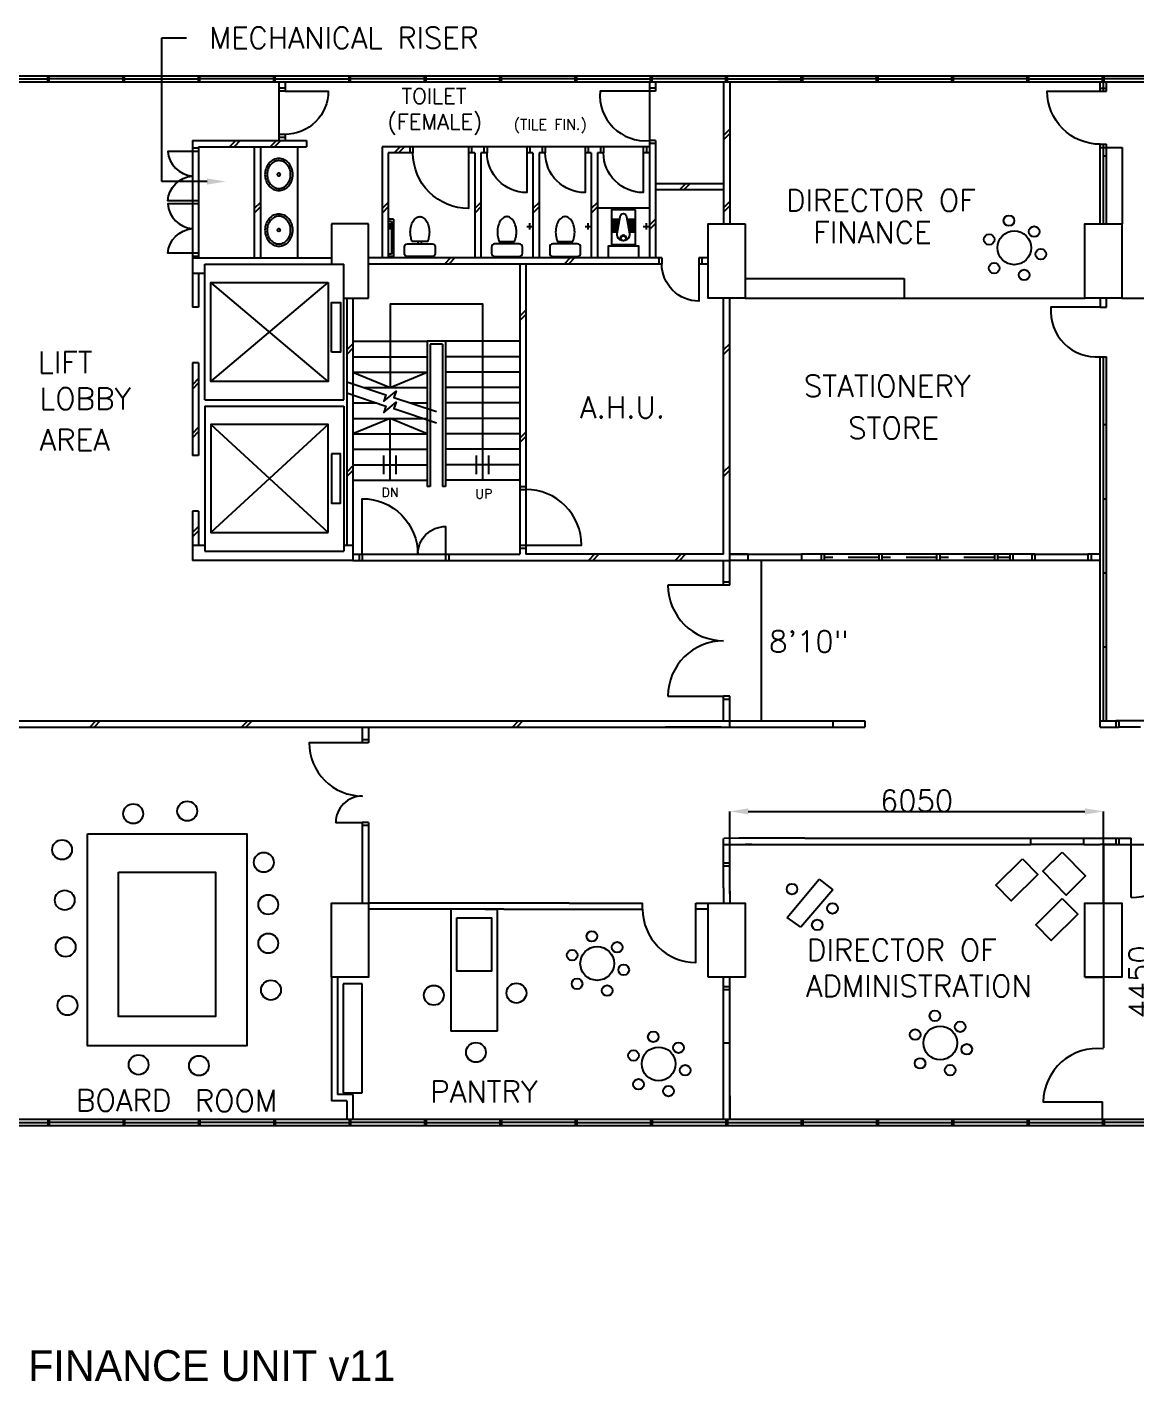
# Model space of a CAD drawing. Extents: x -15146 to 71954, y 124556 to 152492.
# Drawn here: x 26229 to 44179, y 130474 to 152492 of the extents above; entities that cross this region are included whole.
import ezdxf

# ---------------------------------------------------------------- set-up
doc = ezdxf.new("R2010")
doc.units = 0
doc.header["$LTSCALE"] = 2000
doc.header["$MEASUREMENT"] = 0
doc.linetypes.add('HIDDEN', pattern=[0.375, 0.25, -0.125])
doc.layers.get('0').update_dxf_attribs({"linetype": 'CONTINUOUS'})
doc.layers.get('DEFPOINTS').update_dxf_attribs({"linetype": 'CONTINUOUS'})
doc.layers.add('H', color=7, linetype='CONTINUOUS')
doc.styles.add('AMPHIONOUTLINE', font='')
doc.styles.add('ROMANS', font='romans')
doc.styles.get('AMPHIONOUTLINE').set_extended_font_data('AmphionOutline')
doc.dimstyles.get("Standard").update_dxf_attribs({"dimtxt": 0.18, "dimasz": 0.18, "dimexe": 0.18, "dimexo": 0.0625, "dimgap": 0.09, "dimtad": 0, "dimtih": 1, "dimtoh": 1, "dimdec": 4, "dimzin": 0, "dimdsep": 46, "dimtxsty": 'Standard', "dimcen": 0.09, "dimadec": 0, "dimazin": 0, "dimtfac": 1, "dimtdec": 4, "dimtofl": 0, "dimtmove": 0, "dimatfit": 3, "dimfxl": 1, "dimtolj": 1, "dimtzin": 0, "dimarcsym": 0})

# ---------------------------------------------------------------- blocks, each defined once
blk = doc.blocks.new('*D16')
at = {"color": 0, "lineweight": -2}
for p, q in [((37604, 139356), (37604, 139792)), ((37904, 139792), (43354, 139792)), ((43654, 139256), (43654, 139792))]:
    blk.add_line(p, q, dxfattribs=at)
at = {"color": 0}
for points in [[(37904, 139842), (37904, 139742), (37604, 139792)], [(43354, 139842), (43354, 139742), (43654, 139792)]]:
    blk.add_solid(points, dxfattribs=at)
at = {"layer": 'DEFPOINTS', "color": 0}
for p in [(43654, 139792), (37604, 139356), (43654, 139256)]:
    blk.add_point(p, dxfattribs=at)
at = {"color": 0, "insert": (40629, 139964), "char_height": 345, "attachment_point": 5, "style": 'ROMANS'}
blk.add_mtext('\\A1;6050', dxfattribs=at)
blk = doc.blocks.new('*D17')
at = {"color": 0, "lineweight": -2}
for p, q in [((43654, 139256), (44410, 139256)), ((44410, 138956), (44410, 135106)), ((43666, 134806), (44410, 134806))]:
    blk.add_line(p, q, dxfattribs=at)
at = {"color": 0}
for points in [[(44360, 138956), (44460, 138956), (44410, 139256)], [(44360, 135106), (44460, 135106), (44410, 134806)]]:
    blk.add_solid(points, dxfattribs=at)
at = {"layer": 'DEFPOINTS', "color": 0}
for p in [(43654, 139256), (43666, 134806), (44410, 134806)]:
    blk.add_point(p, dxfattribs=at)
at = {"color": 0, "insert": (44237, 137031), "char_height": 345, "attachment_point": 5, "rotation": 90, "style": 'ROMANS'}
blk.add_mtext('\\A1;4450', dxfattribs=at)

msp = doc.modelspace()

# ---------------------------------------------------------------- linework, layer by layer
for p, q in [((43703.8, 150546.4), (43958.7, 150546.4)), ((43958.7, 150546.4), (43958.7, 149306.4)), ((37862.2, 148423.7), (40429, 148423.7)), ((40429, 148423.7), (40429, 148105.9)), ((43953.8, 148106.4), (46478.1, 148106.4)), ((37903.8, 143956.4), (38763.8, 143956.4)), ((38763.8, 143856.4), (37903.8, 143856.4)), ((38114.5, 143851.8), (38114.5, 141260.6)), ((37503.8, 141256.4), (39789.5, 141256.4)), ((37603.8, 141156.4), (39789.5, 141156.4)), ((39280.8, 141156.4), (39280.8, 141256.4)), ((39789.5, 141256.4), (39789.5, 141156.4)), ((37503.8, 138906.4), (37503.8, 139355.3)), ((37753.8, 139356.4), (37507.9, 139355.3)), ((37603.8, 138906.4), (37603.8, 139355.8)), ((37960.2, 139356.4), (37753.8, 139356.4)), ((37960.2, 139256.4), (37853.8, 139256.4)), ((38820.2, 139356.4), (37960.2, 139356.4)), ((42478.2, 139256.4), (42478.2, 139356.4)), ((42478.2, 139356.4), (43338.2, 139356.4)), ((43338.2, 139256.4), (42478.2, 139256.4)), ((43338.2, 139256.4), (43338.2, 139356.4)), ((43338.2, 139356.4), (43903.8, 139356.4)), ((43338.2, 139256.4), (43603.8, 139256.4)), ((43653.8, 138306.4), (43653.8, 139256.4)), ((43703.8, 139256.4), (43653.8, 139256.4)), ((43653.8, 139256.4), (43653.8, 137031.4)), ((43903.8, 139356.4), (44103.8, 139356.4)), ((43903.8, 139256.4), (44103.8, 139256.4)), ((44103.8, 139256.4), (44103.8, 139356.4)), ((37503.8, 138556.4), (37503.8, 138306.4)), ((37603.8, 138500.4), (37603.8, 138306.4)), ((38533.9, 138076.4), (39051.7, 138693.3)), ((39273.6, 138520.6), (38755.8, 137916)), ((39051.7, 138693.3), (39273.6, 138520.6)), ((32783.8, 138306.4), (31753.8, 138306.4)), ((34143.8, 138306.4), (32783.8, 138306.4)), ((35003.8, 138306.4), (34143.8, 138306.4)), ((35003.8, 138306.4), (36193.8, 138306.4)), ((36193.8, 138206.4), (36193.8, 138306.4)), ((37053.8, 138306.4), (37253.8, 138306.4)), ((37053.8, 138206.4), (37053.8, 138306.4)), ((43353.8, 138306.4), (43653.8, 138306.4)), ((43953.8, 138306.4), (43953.8, 137706.4)), ((33087.2, 138207.6), (31764.3, 138207.6)), ((33843.8, 138207.6), (33087.2, 138207.6)), ((33087.2, 138207.6), (33087.2, 136232.4)), ((33643.8, 138207.6), (33843.8, 138207.6)), ((33943.8, 138207.5), (33843.8, 138207.6)), ((33943.8, 138207.5), (35003.8, 138207.1)), ((35003.8, 138207.1), (36193.8, 138206.4)), ((37253.8, 138206.4), (37053.8, 138206.4)), ((38755.8, 137916), (38533.9, 138076.4)), ((31342.8, 137001.6), (31342.8, 135232.7)), ((31650.6, 137001.6), (31342.8, 137001.6)), ((31650.6, 135232.7), (31650.6, 137001.6)), ((43353.8, 137106.4), (43653.8, 137106.4)), ((43653.8, 137106.4), (43653.8, 135962.1)), ((33843.8, 136232.4), (33087.2, 136232.4)), ((37503.8, 135186.4), (37503.8, 136046.4)), ((37603.8, 135186.4), (37603.8, 136046.4)), ((43653.8, 135962.1), (43653.8, 135962.1)), ((31342.8, 135232.7), (31650.6, 135232.7)), ((37603.8, 135186.4), (37603.8, 134806.4)), ((37603.8, 134806.4), (40541.3, 134806.4))]:
    msp.add_line(p, q)
at = {"color": 7}
for p, q in [((36603.8, 141656.4), (37503.8, 141656.4)), ((37503.8, 141256.4), (37503.8, 141656.4)), ((37603.8, 141656.4), (37503.8, 141656.4)), ((37603.8, 141606.4), (37503.8, 141606.4)), ((37603.8, 141156.4), (37603.8, 141656.4)), ((17622, 141256.4), (37503.8, 141256.4)), ((18482, 141156.4), (37603.8, 141156.4)), ((37503.8, 138556.4), (37503.8, 138956.4)), ((37603.8, 138956.4), (37503.8, 138956.4)), ((37603.8, 138456.4), (37603.8, 138956.4)), ((37603.8, 138906.4), (37503.8, 138906.4))]:
    msp.add_line(p, q, dxfattribs=at)
for points in [[(27205.8, 139429.4), (29782.5, 139429.4), (29782.5, 135996.5), (27205.8, 135996.5)], [(42343.9, 139022.8), (42594.1, 138769.2), (42163.2, 138344.2), (41913, 138597.8)], [(42986.8, 139134.2), (43366.8, 138748.9), (43051.9, 138438.3), (42671.8, 138823.5)], [(27709.3, 138807.9), (29279, 138807.9), (29279, 136470), (27709.3, 136470)], [(42988.8, 138382.7), (43239, 138129), (42808.2, 137704), (42557.9, 137957.7)], [(33183.8, 138068.3), (33747.5, 138068.3), (33747.5, 137207), (33183.8, 137207)]]:
    msp.add_lwpolyline(points, close=True)
for centre in [(27945.2, 139754.1), (28820.1, 139797.8), (26793.2, 139171.3), (30059.6, 138967.3), (26837, 138355.3), (30132.5, 138282.5), (26851.5, 137597.7), (30132.5, 137656), (30176.2, 136898.3), (32813.2, 136814.3), (34150.4, 136849.5), (26880.7, 136650.6), (33494.2, 135889.2), (28032.7, 135689), (29009.7, 135674.4)]:
    msp.add_circle(centre, 160.4)
for centre, start, end in [((37503.8, 143456.4), 180, 270), ((37503.8, 141656.4), 90, 180)]:
    msp.add_arc(centre, 900, start, end, dxfattribs=at)
at = {"layer": 'H', "color": 7}
for p, q in [((28407.3, 149993.5), (28407.3, 152318.6)), ((28407.3, 152318.6), (28807.5, 152318.6)), ((-8146.2, 151706.4), (64953.8, 151706.4)), ((-8046.2, 151606.4), (64853.8, 151606.4)), ((25366.3, 151656.4), (26561.3, 151656.4)), ((26561.3, 151606.4), (26561.3, 151706.4)), ((26586.3, 151606.4), (26586.3, 151706.4)), ((27781.3, 151656.4), (26586.3, 151656.4)), ((27781.3, 151606.4), (27781.3, 151706.4)), ((27806.3, 151606.4), (27806.3, 151706.4)), ((27806.3, 151656.4), (29001.3, 151656.4)), ((29001.3, 151606.4), (29001.3, 151706.4)), ((29026.3, 151606.4), (29026.3, 151706.4)), ((30221.3, 151656.4), (29026.3, 151656.4)), ((30221.3, 151606.4), (30221.3, 151706.4)), ((30246.3, 151606.4), (30246.3, 151706.4)), ((30246.3, 151656.4), (31441.3, 151656.4)), ((30303.8, 151606.4), (30303.8, 151456.4)), ((30403.8, 151506.4), (30303.8, 151506.4)), ((30403.8, 151606.4), (30403.8, 151456.4)), ((31441.3, 151606.4), (31441.3, 151706.4)), ((31466.3, 151606.4), (31466.3, 151706.4)), ((32661.3, 151656.4), (31466.3, 151656.4)), ((32661.3, 151606.4), (32661.3, 151706.4)), ((32686.3, 151606.4), (32686.3, 151706.4)), ((32686.3, 151656.4), (33881.3, 151656.4)), ((33881.3, 151606.4), (33881.3, 151706.4)), ((33906.3, 151606.4), (33906.3, 151706.4)), ((35101.3, 151656.4), (33906.3, 151656.4)), ((35101.3, 151606.4), (35101.3, 151706.4)), ((35126.3, 151606.4), (35126.3, 151706.4)), ((35126.3, 151656.4), (36321.3, 151656.4)), ((36303.8, 151606.4), (36303.8, 151456.4)), ((36403.8, 151506.4), (36303.8, 151506.4)), ((36321.3, 151606.4), (36321.3, 151706.4)), ((36346.3, 151606.4), (36346.3, 151706.4)), ((37541.3, 151656.4), (36346.3, 151656.4)), ((36403.8, 151606.4), (36403.8, 151456.4)), ((37503.8, 151606.4), (37503.8, 149306.4)), ((37541.3, 151606.4), (37541.3, 151706.4)), ((37566.3, 151606.4), (37566.3, 151706.4)), ((37566.3, 151656.4), (38761.3, 151656.4)), ((37603.8, 151606.4), (37603.8, 149306.4)), ((38761.3, 151606.4), (38761.3, 151706.4)), ((38786.3, 151606.4), (38786.3, 151706.4)), ((39981.3, 151656.4), (38786.3, 151656.4)), ((39981.3, 151606.4), (39981.3, 151706.4)), ((40006.3, 151606.4), (40006.3, 151706.4)), ((40006.3, 151656.4), (41201.3, 151656.4)), ((41201.3, 151606.4), (41201.3, 151706.4)), ((41226.3, 151606.4), (41226.3, 151706.4)), ((42421.3, 151656.4), (41226.3, 151656.4)), ((42421.3, 151606.4), (42421.3, 151706.4)), ((42446.3, 151606.4), (42446.3, 151706.4)), ((42446.3, 151656.4), (43641.3, 151656.4)), ((43603.8, 151456.4), (43603.8, 151606.4)), ((43603.8, 151506.4), (43703.8, 151506.4)), ((43641.3, 151606.4), (43641.3, 151706.4)), ((43653.8, 151456.4), (43653.8, 151606.4)), ((43666.3, 151606.4), (43666.3, 151706.4)), ((44861.3, 151656.4), (43666.3, 151656.4)), ((43703.8, 151456.4), (43703.8, 151606.4)), ((30303.8, 151456.4), (30303.8, 150756.4)), ((30403.8, 151456.4), (30303.8, 151456.4)), ((36403.8, 151456.4), (36303.8, 151456.4)), ((36303.8, 151456.4), (36303.8, 150656.4)), ((43603.8, 151456.4), (43703.8, 151456.4)), ((37603.8, 150840), (37503.8, 150739.1)), ((28903.8, 150656.4), (30753.8, 150656.4)), ((28903.8, 150656.4), (28903.8, 150481.4)), ((29606.1, 150656.4), (29507, 150556.4)), ((29676.5, 150656.4), (29577.4, 150556.4)), ((30264.4, 150656.4), (30165.3, 150556.4)), ((30334.8, 150656.4), (30235.7, 150556.4)), ((30303.8, 150806.4), (30303.8, 150656.4)), ((30403.8, 150756.4), (30303.8, 150756.4)), ((30403.8, 150706.4), (30303.8, 150706.4)), ((30403.8, 150756.4), (30403.8, 150656.4)), ((30753.8, 150656.4), (30753.8, 150556.4)), ((36403.8, 150656.4), (36303.8, 150656.4)), ((36303.8, 150656.4), (36303.8, 148756.4)), ((36303.8, 150656.4), (36303.8, 148756.4)), ((36403.8, 150656.4), (36403.8, 148756.4)), ((37603.8, 150768.9), (37503.8, 150668)), ((28903.8, 150556.4), (28903.8, 150481.4)), ((29003.8, 150531.4), (28903.8, 150531.4)), ((29003.8, 150481.4), (28903.8, 150481.4)), ((28903.8, 150481.4), (28903.8, 149681.4)), ((29003.8, 150556.4), (30753.8, 150556.4)), ((29003.8, 150556.4), (29003.8, 150481.4)), ((29003.8, 150481.4), (29003.8, 149681.4)), ((29903.8, 150556.4), (29903.8, 148756.4)), ((30003.8, 150556.4), (30003.8, 148756.4)), ((30603.8, 150556.4), (30603.8, 148756.4)), ((32474.8, 150556.4), (31974.8, 150556.4)), ((31974.8, 150556.4), (31974.8, 148756.4)), ((32474.8, 150456.4), (32074.8, 150456.4)), ((32074.8, 150456.4), (32074.8, 148756.4)), ((32269.1, 150556.4), (32170, 150456.4)), ((32339.5, 150556.4), (32240.4, 150456.4)), ((32424.8, 150556.4), (32424.8, 150456.4)), ((33374.8, 150556.4), (32474.8, 150556.4)), ((33374.8, 150556.4), (32474.8, 150556.4)), ((32474.8, 150556.4), (32474.8, 150456.4)), ((33374.8, 150556.4), (33374.8, 150456.4)), ((33674.8, 150556.4), (33374.8, 150556.4)), ((33474.8, 150456.4), (33374.8, 150456.4)), ((33424.8, 150556.4), (33424.8, 150456.4)), ((33474.8, 150456.4), (33474.8, 148756.4)), ((33674.8, 150456.4), (33574.8, 150456.4)), ((33574.8, 150456.4), (33574.8, 148756.4)), ((33624.8, 150556.4), (33624.8, 150456.4)), ((34317.8, 150556.4), (33674.8, 150556.4)), ((33674.8, 150556.4), (33674.8, 150456.4)), ((34317.8, 150556.4), (34317.8, 150456.4)), ((34617.8, 150556.4), (34317.8, 150556.4)), ((34417.8, 150456.4), (34317.8, 150456.4)), ((34367.8, 150556.4), (34367.8, 150456.4)), ((34417.8, 150456.4), (34417.8, 148756.4)), ((34617.8, 150456.4), (34517.8, 150456.4)), ((34517.8, 150456.4), (34517.8, 148756.4)), ((34567.8, 150556.4), (34567.8, 150456.4)), ((35260.8, 150556.4), (34617.8, 150556.4)), ((34617.8, 150556.4), (34617.8, 150456.4)), ((35260.8, 150556.4), (35260.8, 150456.4)), ((35560.8, 150556.4), (35260.8, 150556.4)), ((35360.8, 150456.4), (35260.8, 150456.4)), ((35310.8, 150556.4), (35310.8, 150456.4)), ((35360.8, 150456.4), (35360.8, 148756.4)), ((35560.8, 150456.4), (35460.8, 150456.4)), ((35460.8, 150456.4), (35460.8, 148756.4)), ((35510.8, 150556.4), (35510.8, 150456.4)), ((35560.8, 150556.4), (35560.8, 150456.4)), ((36203.8, 150556.4), (35560.8, 150556.4)), ((36203.8, 150556.4), (36203.8, 150456.4)), ((36303.8, 150556.4), (36203.8, 150556.4)), ((36303.8, 150456.4), (36203.8, 150456.4)), ((36253.8, 150556.4), (36253.8, 150456.4)), ((36403.8, 150606.4), (36303.8, 150606.4)), ((43603.8, 149306.4), (43603.8, 150596.4)), ((43603.8, 150596.4), (43703.8, 150596.4)), ((43603.8, 150546.4), (43703.8, 150546.4)), ((43653.8, 149306.4), (43653.8, 150596.4)), ((43653.8, 150406.4), (43703.8, 150406.4)), ((43703.8, 149306.4), (43703.8, 150596.4)), ((29142.7, 149993.5), (28407.3, 149993.5)), ((37503.8, 149956.4), (36403.8, 149956.4)), ((36887.2, 149956.4), (36788.1, 149856.4)), ((36957.6, 149956.4), (36858.5, 149856.4)), ((37503.8, 149856.4), (36403.8, 149856.4)), ((28903.8, 149681.4), (28903.8, 149631.4)), ((28903.8, 149681.4), (28903.8, 149631.4)), ((28903.8, 149681.4), (28903.8, 149631.4)), ((29003.8, 149681.4), (28903.8, 149681.4)), ((28903.8, 149631.4), (28903.8, 148831.4)), ((29003.8, 149631.4), (28903.8, 149631.4)), ((29003.8, 149681.4), (29003.8, 149631.4)), ((29003.8, 149631.4), (29003.8, 148831.4)), ((30003.8, 149655.1), (29903.8, 149554.2)), ((30003.8, 149584.1), (29903.8, 149483.2)), ((32074.8, 149655.1), (31974.8, 149554.2)), ((32074.8, 149584.1), (31974.8, 149483.2)), ((33574.8, 149655.1), (33474.8, 149554.2)), ((33574.8, 149584.1), (33474.8, 149483.2)), ((34517.8, 149655.1), (34417.8, 149554.2)), ((34517.8, 149584.1), (34417.8, 149483.2)), ((35460.8, 149655.1), (35360.8, 149554.2)), ((35460.8, 149584.1), (35360.8, 149483.2)), ((35460.8, 149566.4), (36303.8, 149566.4)), ((37603.8, 149669.3), (37503.8, 149568.4)), ((37603.8, 149598.2), (37503.8, 149497.3)), ((31153.8, 149306.4), (31153.8, 148656.4)), ((31753.8, 149306.4), (31153.8, 149306.4)), ((31753.8, 148106.4), (31753.8, 149306.4)), ((32159.8, 149381.4), (32074.8, 149381.4)), ((32124.8, 149346.4), (32074.8, 149346.4)), ((32101.8, 149216.4), (32101.8, 149316.4)), ((32124.8, 149346.4), (32124.8, 148816.4)), ((32159.8, 149381.4), (32159.8, 148781.4)), ((34367.8, 149216.4), (34367.8, 149316.4)), ((35310.8, 149216.4), (35310.8, 149316.4)), ((35816.7, 149359.4), (35697.3, 149359.4)), ((35813.3, 149339.4), (35697.3, 149339.4)), ((35810, 149319.4), (35697.3, 149319.4)), ((35806.7, 149299.4), (35697.3, 149299.4)), ((36067.3, 149359.4), (35948, 149359.4)), ((36067.3, 149339.4), (35951.3, 149339.4)), ((36067.3, 149319.4), (35954.7, 149319.4)), ((36067.3, 149299.4), (35958, 149299.4)), ((36253.8, 149216.4), (36253.8, 149316.4)), ((36253.8, 149216.4), (36253.8, 149316.4)), ((36403.8, 149385.4), (36303.8, 149284.5)), ((36403.8, 149314.4), (36303.8, 149213.5)), ((32174.8, 149266.4), (32074.8, 149266.4)), ((34317.8, 149266.4), (34417.8, 149266.4)), ((35260.8, 149266.4), (35360.8, 149266.4)), ((35803.3, 149279.4), (35697.3, 149279.4)), ((35800, 149259.4), (35697.3, 149259.4)), ((35796.7, 149239.4), (35697.3, 149239.4)), ((35793.3, 149219.4), (35697.3, 149219.4)), ((35790, 149199.4), (35697.3, 149199.4)), ((36067.3, 149279.4), (35961.3, 149279.4)), ((36067.3, 149259.4), (35964.7, 149259.4)), ((36067.3, 149239.4), (35968, 149239.4)), ((36067.3, 149219.4), (35971.3, 149219.4)), ((36067.3, 149199.4), (35974.7, 149199.4)), ((36203.8, 149266.4), (36303.8, 149266.4)), ((36203.8, 149266.4), (36303.8, 149266.4)), ((28903.8, 148881.4), (28903.8, 147956.4)), ((28903.8, 148881.4), (28903.8, 147956.4)), ((32561.3, 148981.4), (32561.3, 149024)), ((32611.3, 148981.4), (32611.3, 149024)), ((33971.3, 148981.4), (33971.3, 149024)), ((34021.3, 148981.4), (34021.3, 149024)), ((34914.3, 148981.4), (34914.3, 149024)), ((34964.3, 148981.4), (34964.3, 149024)), ((35857.3, 148973.4), (35857.3, 148953.4)), ((35907.3, 148973.4), (35907.3, 148953.4)), ((29003.8, 148831.4), (28903.8, 148831.4)), ((29003.8, 148781.4), (28903.8, 148781.4)), ((28903.8, 148756.4), (31153.8, 148756.4)), ((29003.8, 148831.4), (29003.8, 148756.4)), ((29103.8, 146456.4), (29103.8, 148656.4)), ((29103.8, 148656.4), (31353.8, 148656.4)), ((31353.8, 146456.4), (31353.8, 148656.4)), ((36503.8, 148756.4), (31753.8, 148756.4)), ((36503.8, 148656.4), (31753.8, 148656.4)), ((32124.8, 148816.4), (32074.8, 148816.4)), ((32159.8, 148781.4), (32074.8, 148781.4)), ((33083.7, 148756.4), (32984.6, 148656.4)), ((33154.1, 148756.4), (33055, 148656.4)), ((34203.8, 148656.4), (34203.8, 145006.4)), ((34303.8, 148656.4), (34303.8, 145006.4)), ((35020.1, 148756.4), (34921, 148656.4)), ((35090.5, 148756.4), (34991.4, 148656.4)), ((36453.8, 148756.4), (36453.8, 148656.4)), ((36503.8, 148756.4), (36503.8, 148656.4)), ((37103.8, 148756.4), (37103.8, 148656.4)), ((37253.8, 148756.4), (37103.8, 148756.4)), ((37253.8, 148656.4), (37103.8, 148656.4)), ((37153.8, 148756.4), (37153.8, 148656.4)), ((28903.8, 148506.4), (29103.8, 148506.4)), ((29003.8, 148506.4), (29003.8, 147956.4)), ((31103.8, 146756.4), (29203.8, 148356.4)), ((29203.8, 146756.4), (31103.8, 148356.4)), ((31353.8, 148106.4), (31753.8, 148106.4)), ((31403.8, 148106.4), (31403.8, 144106.4)), ((31503.8, 148106.4), (31503.8, 143856.4)), ((37503.8, 143956.4), (37503.8, 148106.4)), ((37603.8, 143856.4), (37603.8, 148106.4)), ((43603.8, 148106.4), (43603.8, 147956.4)), ((29003.8, 147956.4), (28903.8, 147956.4)), ((34303.8, 147912.1), (34203.8, 147811.2)), ((34303.8, 147841), (34203.8, 147740.1)), ((31503.8, 147366), (31403.8, 147265.1)), ((31503.8, 147406.4), (32703.8, 147406.4)), ((32703.8, 147406.4), (32703.8, 145056.4)), ((33003.8, 147406.4), (32703.8, 147406.4)), ((32753.8, 147356.4), (32753.8, 145056.4)), ((32953.8, 147356.4), (32753.8, 147356.4)), ((32953.8, 147356.4), (32953.8, 145056.4)), ((33003.8, 147406.4), (33003.8, 145056.4)), ((34203.8, 147406.4), (33003.8, 147406.4)), ((37603.8, 147366), (37503.8, 147265.1)), ((31503.8, 147295), (31403.8, 147194.1)), ((31503.8, 147156.4), (32703.8, 147156.4)), ((34203.8, 147156.4), (33003.8, 147156.4)), ((37603.8, 147295), (37503.8, 147194.1)), ((43603.8, 141156.4), (43603.8, 147156.4)), ((43653.8, 141256.4), (43653.8, 147156.4)), ((43703.8, 141256.4), (43703.8, 147156.4)), ((28903.8, 147056.4), (28903.8, 145556.4)), ((29003.8, 147056.4), (28903.8, 147056.4)), ((29003.8, 147056.4), (29003.8, 145556.4)), ((31503.8, 146906.4), (32703.8, 146906.4)), ((34203.8, 146906.4), (33003.8, 146906.4)), ((29003.8, 146801.5), (28903.8, 146700.6)), ((29003.8, 146730.4), (28903.8, 146629.5)), ((31688.5, 146656.4), (32703.8, 146656.4)), ((34203.8, 146656.4), (33003.8, 146656.4)), ((29103.8, 146456.4), (31353.8, 146456.4)), ((29103.8, 146356.4), (31353.8, 146356.4)), ((29103.8, 146356.4), (29103.8, 144006.4)), ((31353.8, 146356.4), (31353.8, 144006.4)), ((31503.8, 146406.4), (31891.1, 146406.4)), ((32187.1, 146406.4), (32197, 146406.4)), ((32438.9, 146406.4), (32703.8, 146406.4)), ((34203.8, 146406.4), (33003.8, 146406.4)), ((29003.8, 146013.3), (28903.8, 145912.4)), ((29203.8, 146056.4), (31103.8, 144306.4)), ((31103.8, 146056.4), (29203.8, 144306.4)), ((31503.8, 146156.4), (32703.8, 146156.4)), ((34203.8, 146156.4), (33003.8, 146156.4)), ((43653.8, 146056.4), (43703.8, 146056.4)), ((29003.8, 145942.3), (28903.8, 145841.4)), ((31503.8, 145906.4), (32703.8, 145906.4)), ((34203.8, 145906.4), (33003.8, 145906.4)), ((34303.8, 145935.8), (34203.8, 145834.9)), ((34303.8, 145864.8), (34203.8, 145763.9)), ((29003.8, 145556.4), (28903.8, 145556.4)), ((31503.8, 145656.4), (32703.8, 145656.4)), ((32003.8, 145256.4), (32003.8, 145556.4)), ((32203.8, 145256.4), (32203.8, 145556.4)), ((34203.8, 145656.4), (33003.8, 145656.4)), ((33503.8, 145256.4), (33503.8, 145556.4)), ((33703.8, 145256.4), (33703.8, 145556.4)), ((31503.8, 145386.6), (31403.8, 145285.7)), ((31503.8, 145406.4), (32703.8, 145406.4)), ((34203.8, 145406.4), (33003.8, 145406.4)), ((37603.8, 145389.8), (37503.8, 145288.9)), ((31503.8, 145315.6), (31403.8, 145214.7)), ((31503.8, 145156.4), (32703.8, 145156.4)), ((34203.8, 145156.4), (33003.8, 145156.4)), ((37603.8, 145318.8), (37503.8, 145217.9)), ((32753.8, 145056.4), (32703.8, 145056.4)), ((33003.8, 145056.4), (32953.8, 145056.4)), ((34203.8, 145056.4), (34303.8, 145056.4)), ((34203.8, 145006.4), (34303.8, 145006.4)), ((34203.8, 145006.4), (34203.8, 144106.4)), ((34303.8, 145006.4), (34303.8, 144106.4)), ((43653.8, 144856.4), (43703.8, 144856.4)), ((29003.8, 144656.4), (28903.8, 144656.4)), ((28903.8, 144656.4), (28903.8, 143856.4)), ((29003.8, 144656.4), (29003.8, 144106.4)), ((29003.8, 144408.3), (28903.8, 144307.4)), ((29003.8, 144337.2), (28903.8, 144236.3)), ((28903.8, 144106.4), (29103.8, 144106.4)), ((29103.8, 144006.4), (31353.8, 144006.4)), ((31353.8, 144106.4), (31503.8, 144106.4)), ((34203.8, 144106.4), (34303.8, 144106.4)), ((34203.8, 144106.4), (34203.8, 143956.4)), ((34203.8, 144056.4), (34303.8, 144056.4)), ((34303.8, 144106.4), (34303.8, 143956.4)), ((31503.8, 143856.4), (28903.8, 143856.4)), ((31503.8, 143956.4), (31653.8, 143956.4)), ((31503.8, 143856.4), (31653.8, 143856.4)), ((31603.8, 143956.4), (31603.8, 143856.4)), ((31653.8, 143956.4), (31653.8, 143856.4)), ((31653.8, 143956.4), (33003.8, 143956.4)), ((31653.8, 143856.4), (33003.8, 143856.4)), ((33003.8, 143956.4), (33003.8, 143856.4)), ((33003.8, 143956.4), (34203.8, 143956.4)), ((33003.8, 143856.4), (37603.8, 143856.4)), ((33053.8, 143956.4), (33053.8, 143856.4)), ((37503.8, 143956.4), (34303.8, 143956.4)), ((35413.9, 143956.4), (35314.7, 143856.4)), ((35484.2, 143956.4), (35385.1, 143856.4)), ((36817.6, 143956.4), (36718.5, 143856.4)), ((36888, 143956.4), (36788.9, 143856.4)), ((37503.8, 143456.4), (37503.8, 143856.4)), ((37603.8, 143956.4), (37903.8, 143956.4)), ((37603.8, 143456.4), (37603.8, 143856.4)), ((37903.8, 143856.4), (37903.8, 143956.4)), ((42543.8, 143956.4), (38763.8, 143956.4)), ((42543.8, 143856.4), (38763.8, 143856.4)), ((41893.8, 143856.4), (41893.8, 143956.4)), ((41943.8, 143856.4), (41943.8, 143956.4)), ((42143.8, 143906.4), (41943.8, 143906.4)), ((42143.8, 143856.4), (42143.8, 143956.4)), ((42193.8, 143856.4), (42193.8, 143956.4)), ((42493.8, 143956.4), (42493.8, 143856.4)), ((42543.8, 143956.4), (42543.8, 143856.4)), ((43603.8, 143956.4), (43403.8, 143956.4)), ((43403.8, 143956.4), (43403.8, 143856.4)), ((43603.8, 143856.4), (43403.8, 143856.4)), ((43453.8, 143956.4), (43453.8, 143856.4)), ((43653.8, 143656.4), (43703.8, 143656.4)), ((37503.8, 143456.4), (36603.8, 143456.4)), ((37603.8, 143506.4), (37503.8, 143506.4)), ((37603.8, 143456.4), (37503.8, 143456.4)), ((43653.8, 142456.4), (43703.8, 142456.4)), ((27340.8, 141256.4), (27241.7, 141156.4)), ((27411.2, 141256.4), (27312.1, 141156.4)), ((29798.7, 141256.4), (29699.6, 141156.4)), ((29869.1, 141256.4), (29770, 141156.4)), ((31653.8, 141156.4), (31653.8, 140901.4)), ((31753.8, 141156.4), (31753.8, 140901.4)), ((34184, 141256.4), (34084.9, 141156.4)), ((34254.4, 141256.4), (34155.3, 141156.4)), ((37465.6, 141155.3), (36565.6, 141155.3)), ((43603.8, 141256.4), (43903.8, 141256.4)), ((43603.8, 141156.4), (43903.8, 141156.4)), ((43853.8, 141256.4), (43853.8, 141156.4)), ((43903.8, 141256.4), (43903.8, 141156.4)), ((31753.8, 140951.4), (31653.8, 140951.4)), ((31753.8, 140901.4), (31653.8, 140901.4)), ((31753.8, 139611.4), (31653.8, 139611.4)), ((31653.8, 139611.4), (31653.8, 138306.4)), ((31753.8, 139611.4), (31753.8, 138306.4)), ((31753.8, 139561.4), (31653.8, 139561.4)), ((37503.8, 139255.3), (42478.2, 139256.4)), ((38820.2, 139356.4), (42478.2, 139356.4)), ((43853.8, 139256.4), (43603.8, 139256.4)), ((43703.8, 139256.4), (43903.8, 139256.4)), ((43853.8, 139356.4), (43853.8, 139256.4)), ((43903.8, 139356.4), (43903.8, 139256.4)), ((44103.8, 138396.4), (44103.8, 139256.4)), ((37303.8, 138306.4), (37503.8, 138306.4)), ((33643.8, 138207.6), (33843.8, 138207.6)), ((33843.8, 136232.4), (33843.8, 138207.6)), ((31153.8, 137106.4), (31153.8, 135106.4)), ((31253.8, 137106.4), (31253.8, 135206.4)), ((37503.8, 136046.4), (37503.8, 137106.4)), ((37603.8, 136046.4), (37603.8, 137106.4)), ((37503.8, 136956.4), (37603.8, 136956.4)), ((37503.8, 136906.4), (37603.8, 136906.4)), ((37503.8, 136046.4), (37603.8, 136046.4)), ((31503.8, 135206.4), (31253.8, 135206.4)), ((31503.8, 135206.4), (31503.8, 134806.4)), ((31403.8, 135106.4), (31153.8, 135106.4)), ((31403.8, 135106.4), (31403.8, 134806.4)), ((37503.8, 134806.4), (37503.8, 135186.4)), ((37503.8, 134806.4), (37503.8, 135186.4)), ((37603.8, 134806.4), (37603.8, 135186.4)), ((43641.3, 134806.4), (43641.3, 135086.4)), ((-8046.2, 134806.4), (64853.8, 134806.4)), ((25366.3, 134756.4), (26561.3, 134756.4)), ((26561.3, 134806.4), (26561.3, 134706.4)), ((26586.3, 134806.4), (26586.3, 134706.4)), ((27781.3, 134756.4), (26586.3, 134756.4)), ((27781.3, 134806.4), (27781.3, 134706.4)), ((27806.3, 134806.4), (27806.3, 134706.4)), ((27806.3, 134756.4), (29001.3, 134756.4)), ((29001.3, 134806.4), (29001.3, 134706.4)), ((29026.3, 134806.4), (29026.3, 134706.4)), ((30221.3, 134756.4), (29026.3, 134756.4)), ((30221.3, 134806.4), (30221.3, 134706.4)), ((30246.3, 134806.4), (30246.3, 134706.4)), ((30246.3, 134756.4), (31441.3, 134756.4)), ((31441.3, 134806.4), (31441.3, 134706.4)), ((31466.3, 134806.4), (31466.3, 134706.4)), ((32661.3, 134756.4), (31466.3, 134756.4)), ((32661.3, 134806.4), (32661.3, 134706.4)), ((32686.3, 134806.4), (32686.3, 134706.4)), ((32686.3, 134756.4), (33881.3, 134756.4)), ((33881.3, 134806.4), (33881.3, 134706.4)), ((33906.3, 134806.4), (33906.3, 134706.4)), ((35101.3, 134756.4), (33906.3, 134756.4)), ((35101.3, 134806.4), (35101.3, 134706.4)), ((35126.3, 134806.4), (35126.3, 134706.4)), ((35126.3, 134756.4), (36321.3, 134756.4)), ((36321.3, 134806.4), (36321.3, 134706.4)), ((36346.3, 134806.4), (36346.3, 134706.4)), ((37541.3, 134756.4), (36346.3, 134756.4)), ((37541.3, 134806.4), (37541.3, 134706.4)), ((37566.3, 134806.4), (37566.3, 134706.4)), ((37566.3, 134756.4), (38761.3, 134756.4)), ((38761.3, 134806.4), (38761.3, 134706.4)), ((38786.3, 134806.4), (38786.3, 134706.4)), ((39981.3, 134756.4), (38786.3, 134756.4)), ((39981.3, 134806.4), (39981.3, 134706.4)), ((40006.3, 134806.4), (40006.3, 134706.4)), ((40006.3, 134756.4), (41201.3, 134756.4)), ((41201.3, 134806.4), (41201.3, 134706.4)), ((41226.3, 134806.4), (41226.3, 134706.4)), ((42421.3, 134756.4), (41226.3, 134756.4)), ((42421.3, 134806.4), (42421.3, 134706.4)), ((42446.3, 134806.4), (42446.3, 134706.4)), ((42446.3, 134756.4), (43641.3, 134756.4)), ((43641.3, 134806.4), (43641.3, 134706.4)), ((43666.3, 134806.4), (43666.3, 134706.4)), ((44861.3, 134756.4), (43666.3, 134756.4)), ((-8146.2, 134706.4), (64953.8, 134706.4))]:
    msp.add_line(p, q, dxfattribs=at)
at = {"layer": 'H'}
for p, q in [((38786.3, 151606.4), (38386.3, 151606.4)), ((37853.8, 148106.4), (43353.8, 148106.4)), ((43703.8, 147956.4), (43703.8, 148106.4)), ((43603.8, 147956.4), (43703.8, 147956.4)), ((43603.8, 147156.4), (43703.8, 147156.4)), ((37903.8, 143956.4), (37603.8, 143956.4)), ((37903.8, 143856.4), (37603.8, 143856.4)), ((38763.8, 143956.4), (38763.8, 143856.4)), ((42493.8, 143956.4), (43403.8, 143956.4)), ((43403.8, 143856.4), (42543.8, 143856.4)), ((46023.8, 141256.4), (43853.8, 141256.4)), ((44253.8, 141156.4), (43903.8, 141156.4))]:
    msp.add_line(p, q, dxfattribs=at)
at = {"layer": 'H', "color": 7, "linetype": 'HIDDEN'}
for p, q in [((39088.8, 143856.4), (39088.8, 143956.4)), ((39138.8, 143856.4), (39138.8, 143956.4)), ((40023.8, 143906.4), (39138.8, 143906.4)), ((40023.8, 143856.4), (40023.8, 143956.4)), ((40073.8, 143856.4), (40073.8, 143956.4)), ((40958.8, 143906.4), (40073.8, 143906.4)), ((40958.8, 143856.4), (40958.8, 143956.4)), ((41008.8, 143856.4), (41008.8, 143956.4)), ((41893.8, 143906.4), (41008.8, 143906.4))]:
    msp.add_line(p, q, dxfattribs=at)
at = {"layer": 'H', "color": 7}
for points in [[(30403.8, 151456.4), (31103.8, 151456.4, -0.4142136), (30403.8, 150756.4, -0.4142136)], [(36303.8, 151456.4), (35503.8, 151456.4, 0.4659903), (36303.8, 150656.4)], [(43603.8, 150596.4, -0.4142136), (42743.8, 151456.4), (43603.8, 151456.4)], [(28903.8, 150481.4), (28503.8, 150481.4, 0.3624369), (28903.8, 150081.4, 0.3624369)], [(33374.8, 150456.4), (33374.8, 149556.4, -0.4142136), (32474.8, 150456.4, -0.4142136)], [(34317.8, 150456.4), (34317.8, 149813.4, -0.4142136), (33674.8, 150456.4)], [(35260.8, 150456.4), (35260.8, 149813.4, -0.4142136), (34617.8, 150456.4)], [(36203.8, 150456.4), (36203.8, 149813.4, -0.4142136), (35560.8, 150456.4)], [(28903.8, 149681.4), (28503.8, 149681.4, -0.3624369), (28903.8, 150081.4, -0.3624369)], [(28903.8, 149631.4), (28503.8, 149631.4, 0.3624369), (28903.8, 149231.4, 0.3624369)], [(28903.8, 148831.4), (28503.8, 148831.4, -0.3624369), (28903.8, 149231.4, -0.3624369)], [(37103.8, 148656.4), (37103.8, 148056.4, -0.4142136), (36503.8, 148656.4, -0.4142136)], [(43603.8, 147956.4), (42803.8, 147956.4, 0.4659903), (43603.8, 147156.4)], [(34303.8, 144106.4), (35203.8, 144106.4, 0.4142136), (34303.8, 145006.4)], [(31653.8, 143956.4), (31653.8, 144856.4, -0.4142136), (32553.8, 143956.4, -0.4142136), (33003.8, 144406.4), (33003.8, 143956.4)], [(31653.8, 140901.4), (30793.8, 140901.4, 0.4142136), (31653.8, 140041.4, 0.4142136), (31223.8, 139611.4), (31653.8, 139611.4)], [(36193.8, 138206.4, 0.4142136), (37053.8, 137346.4), (37053.8, 138206.4)], [(43653.8, 135946.4, 0.4476677), (42681.3, 135086.4), (43641.3, 135086.4)]]:
    msp.add_lwpolyline(points, format="xyb", dxfattribs=at)
for points in [[(30078.8, 150106.4, 0.0843188), (30095.7, 150007.1, 0.0914489), (30142.8, 149924.8, 0.103746), (30217.4, 149866.5, 0.1145045), (30303.8, 149846.4, 0.1145045), (30390.3, 149866.5, 0.103746), (30464.9, 149924.8, 0.0914489), (30512, 150007.1, 0.0843188), (30528.8, 150106.4, 0.0843188), (30512, 150205.7, 0.0914489), (30464.9, 150288.1, 0.103746), (30390.3, 150346.4, 0.1145045), (30303.8, 150366.4, 0.1145045), (30217.4, 150346.4, 0.103746), (30142.8, 150288.1, 0.0914489), (30095.7, 150205.7, 0.0843188)], [(30113.8, 150106.4, 0.0843188), (30128.8, 150018.7, 0.0914489), (30169.5, 149947.3, 0.103746), (30232.8, 149897.9, 0.1145045), (30303.8, 149881.4, 0.1145045), (30374.9, 149897.9, 0.103746), (30438.2, 149947.3, 0.0914489), (30478.9, 150018.7, 0.0843188), (30493.8, 150106.4, 0.0843188), (30478.9, 150194.2, 0.0914489), (30438.2, 150265.5, 0.103746), (30374.9, 150315, 0.1145045), (30303.8, 150331.4, 0.1145045), (30232.8, 150315, 0.103746), (30169.5, 150265.5, 0.0914489), (30128.8, 150194.2, 0.0843188)], [(30078.8, 149206.4, 0.0843188), (30095.7, 149107.1, 0.0914489), (30142.8, 149024.8, 0.103746), (30217.4, 148966.5, 0.1145045), (30303.8, 148946.4, 0.1145045), (30390.3, 148966.5, 0.103746), (30464.9, 149024.8, 0.0914489), (30512, 149107.1, 0.0843188), (30528.8, 149206.4, 0.0843188), (30512, 149305.7, 0.0914489), (30464.9, 149388.1, 0.103746), (30390.3, 149446.4, 0.1145045), (30303.8, 149466.4, 0.1145045), (30217.4, 149446.4, 0.103746), (30142.8, 149388.1, 0.0914489), (30095.7, 149305.7, 0.0843188)], [(30113.8, 149206.4, 0.0843188), (30128.8, 149118.7, 0.0914489), (30169.5, 149047.3, 0.103746), (30232.8, 148997.9, 0.1145045), (30303.8, 148981.4, 0.1145045), (30374.9, 148997.9, 0.103746), (30438.2, 149047.3, 0.0914489), (30478.9, 149118.7, 0.0843188), (30493.8, 149206.4, 0.0843188), (30478.9, 149294.2, 0.0914489), (30438.2, 149365.5, 0.103746), (30374.9, 149415, 0.1145045), (30303.8, 149431.4, 0.1145045), (30232.8, 149415, 0.103746), (30169.5, 149365.5, 0.0914489), (30128.8, 149294.2, 0.0843188)], [(32462.8, 149024, -0.0481122), (32444.8, 149074, -0.0625733), (32432.2, 149174, -0.0625733), (32444.8, 149274, -0.0757441), (32477.4, 149350.8, -0.1070882), (32531.8, 149407.4, -0.1490143), (32586.3, 149424, -0.1490143), (32640.9, 149407.4, -0.1070882), (32695.3, 149350.8, -0.0757441), (32727.8, 149274, -0.0625733), (32740.4, 149174, -0.0625733), (32727.8, 149074, -0.0481122), (32709.8, 149024)], [(34119.8, 149024, 0.0481122), (34137.9, 149074, 0.0625733), (34150.4, 149174, 0.0625733), (34137.9, 149274, 0.0757441), (34105.3, 149350.8, 0.1070882), (34050.9, 149407.4, 0.1490143), (33996.3, 149424, 0.1490143), (33941.8, 149407.4, 0.1070882), (33887.4, 149350.8, 0.0757441), (33854.8, 149274, 0.0625733), (33842.3, 149174, 0.0625733), (33854.8, 149074, 0.0481122), (33872.9, 149024)], [(35062.8, 149024, 0.0481122), (35080.9, 149074, 0.0625733), (35093.4, 149174, 0.0625733), (35080.9, 149274, 0.0757441), (35048.3, 149350.8, 0.1070882), (34993.9, 149407.4, 0.1490143), (34939.3, 149424, 0.1490143), (34884.8, 149407.4, 0.1070882), (34830.4, 149350.8, 0.0757441), (34797.8, 149274, 0.0625733), (34785.3, 149174, 0.0625733), (34797.8, 149074, 0.0481122), (34815.9, 149024)], [(35982.3, 149153.4, -1.2), (35782.3, 149153.4), (35832.3, 149423.4, -1), (35932.3, 149423.4)], [(32386.3, 148781.4, -0.4142136), (32336.3, 148831.4), (32336.3, 148931.4, -0.4142136), (32386.3, 148981.4), (32786.3, 148981.4, -0.4142136), (32836.3, 148931.4), (32836.3, 148831.4, -0.4142136), (32786.3, 148781.4)], [(34196.3, 148781.4, 0.4142136), (34246.3, 148831.4), (34246.3, 148931.4, 0.4142136), (34196.3, 148981.4), (33796.3, 148981.4, 0.4142136), (33746.3, 148931.4), (33746.3, 148831.4, 0.4142136), (33796.3, 148781.4)], [(35139.3, 148781.4, 0.4142136), (35189.3, 148831.4), (35189.3, 148931.4, 0.4142136), (35139.3, 148981.4), (34739.3, 148981.4, 0.4142136), (34689.3, 148931.4), (34689.3, 148831.4, 0.4142136), (34739.3, 148781.4)]]:
    msp.add_lwpolyline(points, format="xyb", close=True, dxfattribs=at)
for points in [[(36077.3, 149533.4), (35687.3, 149533.4), (35687.3, 148973.4), (36077.3, 148973.4)], [(37853.8, 149306.4), (37853.8, 148106.4), (37253.8, 148106.4), (37253.8, 149306.4)], [(43953.8, 149306.4), (43953.8, 148106.4), (43353.8, 148106.4), (43353.8, 149306.4)], [(31103.8, 148356.4), (31103.8, 146756.4), (29203.8, 146756.4), (29203.8, 148356.4)], [(31153.8, 147231.4), (31153.8, 148031.4), (31303.8, 148031.4), (31303.8, 147231.4)], [(31103.8, 144306.4), (31103.8, 146056.4), (29203.8, 146056.4), (29203.8, 144306.4)], [(31153.8, 145581.4), (31153.8, 144781.4), (31303.8, 144781.4), (31303.8, 145581.4)], [(31153.8, 137106.4), (31153.8, 138306.4), (31753.8, 138306.4), (31753.8, 137106.4)], [(37253.8, 137106.4), (37253.8, 138306.4), (37853.8, 138306.4), (37853.8, 137106.4)], [(43353.8, 137106.4), (43353.8, 138306.4), (43953.8, 138306.4), (43953.8, 137106.4)]]:
    msp.add_lwpolyline(points, close=True, dxfattribs=at)
for points in [[(35820, 149379.4), (35697.3, 149379.4), (35697.3, 149179.4), (35786.7, 149179.4)], [(35978, 149179.4), (36067.3, 149179.4), (36067.3, 149379.4), (35944.7, 149379.4)], [(35639.8, 148756.4), (35639.8, 148953.4), (36124.8, 148953.4), (36124.8, 148756.4)], [(33603.8, 145156.4), (33603.8, 148006.4), (32103.8, 148006.4), (32103.8, 146656.4)], [(31503.8, 146906.4), (32103.8, 146656.4), (32703.8, 146906.4)], [(31403.8, 146751.3), (32038.3, 146539.9), (32004, 146436.9), (32200.8, 146600.3), (32166.4, 146497.2), (32853.8, 146268.2)], [(31403.8, 146568.8), (32038.3, 146357.4), (32004, 146254.4), (32200.8, 146417.8), (32166.4, 146314.7), (32853.8, 146085.7)], [(32703.8, 145906.4), (32103.8, 146156.4), (31503.8, 145906.4)], [(32103.8, 145156.4), (32103.8, 146156.4)]]:
    msp.add_lwpolyline(points, dxfattribs=at)
for centre, radius in [((30303.8, 150106.4), 25), ((42125.2, 149359.3), 86.1), ((30303.8, 149206.4), 25), ((35882.3, 149073.4), 40), ((41805.4, 149055), 86.1), ((42210.9, 148919.5), 273.1), ((42533.9, 149181.9), 86.1), ((42640.5, 148816.7), 86.1), ((41884.8, 148589.4), 86.1), ((42371.7, 148479.6), 86.1), ((38612.1, 138534.1), 86.1), ((39267.1, 138222.1), 86.1), ((35372.3, 137769.2), 86.1), ((39022.1, 137954.1), 86.1), ((35781, 137591.8), 86.1), ((35052.5, 137464.9), 86.1), ((35458, 137329.5), 273.1), ((35887.6, 137226.7), 86.1), ((35131.9, 136999.4), 86.1), ((35618.8, 136889.5), 86.1), ((40926.4, 136481.9), 86.1), ((41012.1, 136042.1), 273.1), ((41335.1, 136304.5), 86.1), ((36366.4, 136142.6), 86.1), ((40606.6, 136177.5), 86.1), ((36046.6, 135838.3), 86.1), ((36452.1, 135702.8), 273.1), ((36775.1, 135965.2), 86.1), ((41441.7, 135939.3), 86.1), ((36881.7, 135600), 86.1), ((40686, 135712), 86.1), ((41172.9, 135602.1), 86.1), ((36126, 135372.7), 86.1), ((36612.9, 135262.9), 86.1)]:
    msp.add_circle(centre, radius, dxfattribs=at)
for centre, radius, start, end in [((35882.3, 149073.4), 50, 319.15204, 220.84796), ((44103.8, 139256.4), 860, 270, 0)]:
    msp.add_arc(centre, radius, start, end, dxfattribs=at)
msp.add_solid([(29142.7, 150043.5), (29142.7, 149943.5), (29442.7, 149993.5)], dxfattribs=at)

# ---------------------------------------------------------------- texts
for s, height, style, p in [('MECHANICAL RISER', 345, 'ROMANS', (29177.4, 152147.4)), ('TOILET', 250, 'ROMANS', (32290.5, 151251)), ('(FEMALE)', 250, 'ROMANS', (32065.4, 150833.9)), ('(TILE FIN.)', 170, 'ROMANS', (34106.7, 150831.3)), ('DIRECTOR OF', 350, 'ROMANS', (38514.4, 149514.2)), ('FINANCE ', 350, 'ROMANS', (38955.1, 148993.9)), ('LIFT', 350, 'ROMANS', (26402.6, 146888.5)), ('LOBBY', 350, 'ROMANS', (26427.8, 146302.3)), ('STATIONERY', 350, 'ROMANS', (38804.1, 146505.7)), ('A.H.U.', 350, 'ROMANS', (35176.4, 146163.1)), ('STORE', 350, 'ROMANS', (39520.4, 145826.1)), ('AREA', 350, 'ROMANS', (26427.8, 145634.3)), ('DN', 150, 'ROMANS', (31965.4, 144884)), ('UP', 150, 'ROMANS', (33485.1, 144861.3)), ('8\'10"', 350, 'ROMANS', (38238.6, 142368.5)), ('DIRECTOR OF', 350, 'ROMANS', (38853.2, 137372.4)), ('ADMINISTRATION', 350, 'ROMANS', (38835.1, 136790.3)), ('PANTRY', 350, 'ROMANS', (32754.4, 135077.8)), ('BOARD', 350, 'ROMANS', (27018.2, 134938.6)), ('ROOM', 350, 'ROMANS', (28940.8, 134931.2)), ('PROPOSE LAYOUT PLAN FOR DIRECTOR ADMINISTRATION, HR, INTERNAL AUDIT & FINANCE UNIT v11', 500, 'AMPHIONOUTLINE', (-1061.3, 130566.6))]:
    msp.add_text(s, height=height, dxfattribs=dict(at, style=style)).set_placement(p)

# ---------------------------------------------------------------- dimensions: what is measured, and where the dimension line sits
dim = msp.add_linear_dim(base=(43653.8, 139792), p1=(37603.8, 139355.8), p2=(43653.8, 139256.4), dimstyle='Standard', override={"dimtxt": 345, "dimasz": 300, "dimexe": 0, "dimexo": 0, "dimgap": 0, "dimtad": 1, "dimtih": 0, "dimdec": 0, "dimtxsty": 'ROMANS', "dimcen": 0, "dimtfac": 0.57971, "dimtdec": 0, "dimtmove": 2})
dim.commit()
dim.dimension.update_dxf_attribs({"geometry": '*D16', "text_midpoint": (40628.8, 139964.5)})
dim = msp.add_linear_dim(base=(44409.9, 134806.4), p1=(43653.8, 139256.4), p2=(43666.3, 134806.4), angle=90, dimstyle='Standard', override={"dimtxt": 345, "dimasz": 300, "dimexe": 0, "dimexo": 0, "dimgap": 0, "dimtad": 1, "dimtih": 0, "dimdec": 0, "dimtxsty": 'ROMANS', "dimcen": 0, "dimtfac": 0.57971, "dimtdec": 0, "dimtmove": 2})
dim.commit()
dim.dimension.update_dxf_attribs({"geometry": '*D17', "text_midpoint": (44237.4, 137031.4)})

doc.saveas('drawing.dxf')
